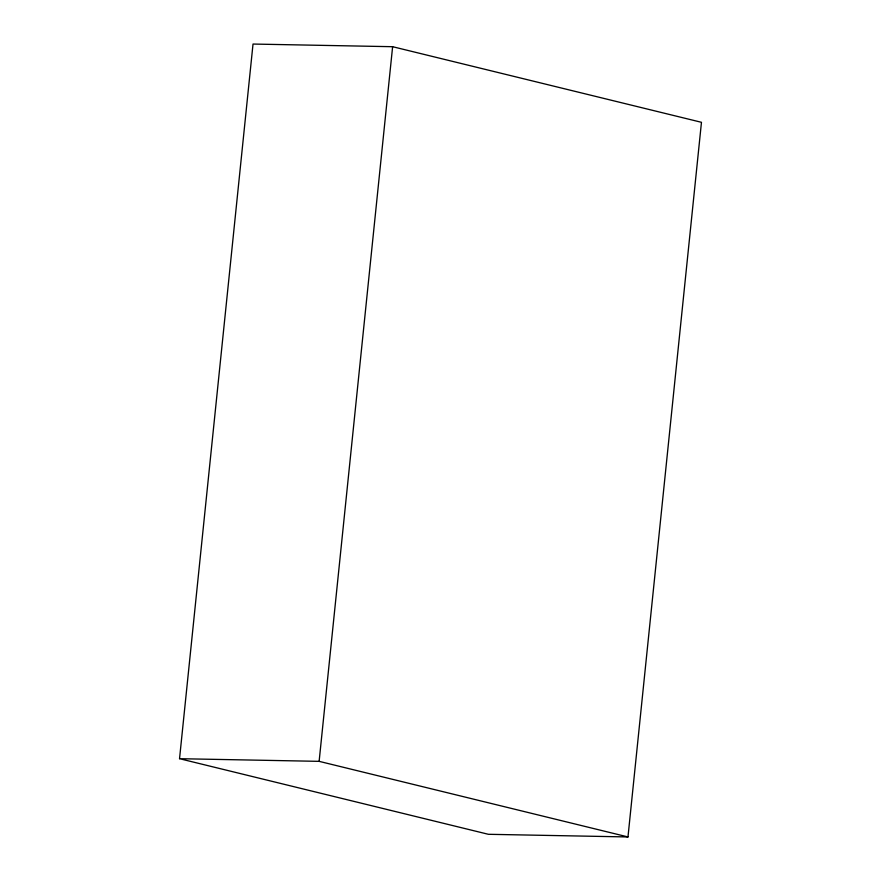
<?xml version="1.0" encoding="UTF-8"?>
<svg xmlns="http://www.w3.org/2000/svg" width="881" height="881" viewBox="0 0 881 881"><rect width="100%" height="100%" fill="white"/><g stroke="black" fill="none" stroke-linecap="round" stroke-linejoin="round"><path stroke-width="1.32" d="M179.537 758.695L253.023 44.05L392.618 46.704L701.463 122.305L627.977 836.95L488.382 834.296L179.537 758.695L319.131 761.349L627.977 836.95M319.131 761.349L392.618 46.704"/></g></svg>
